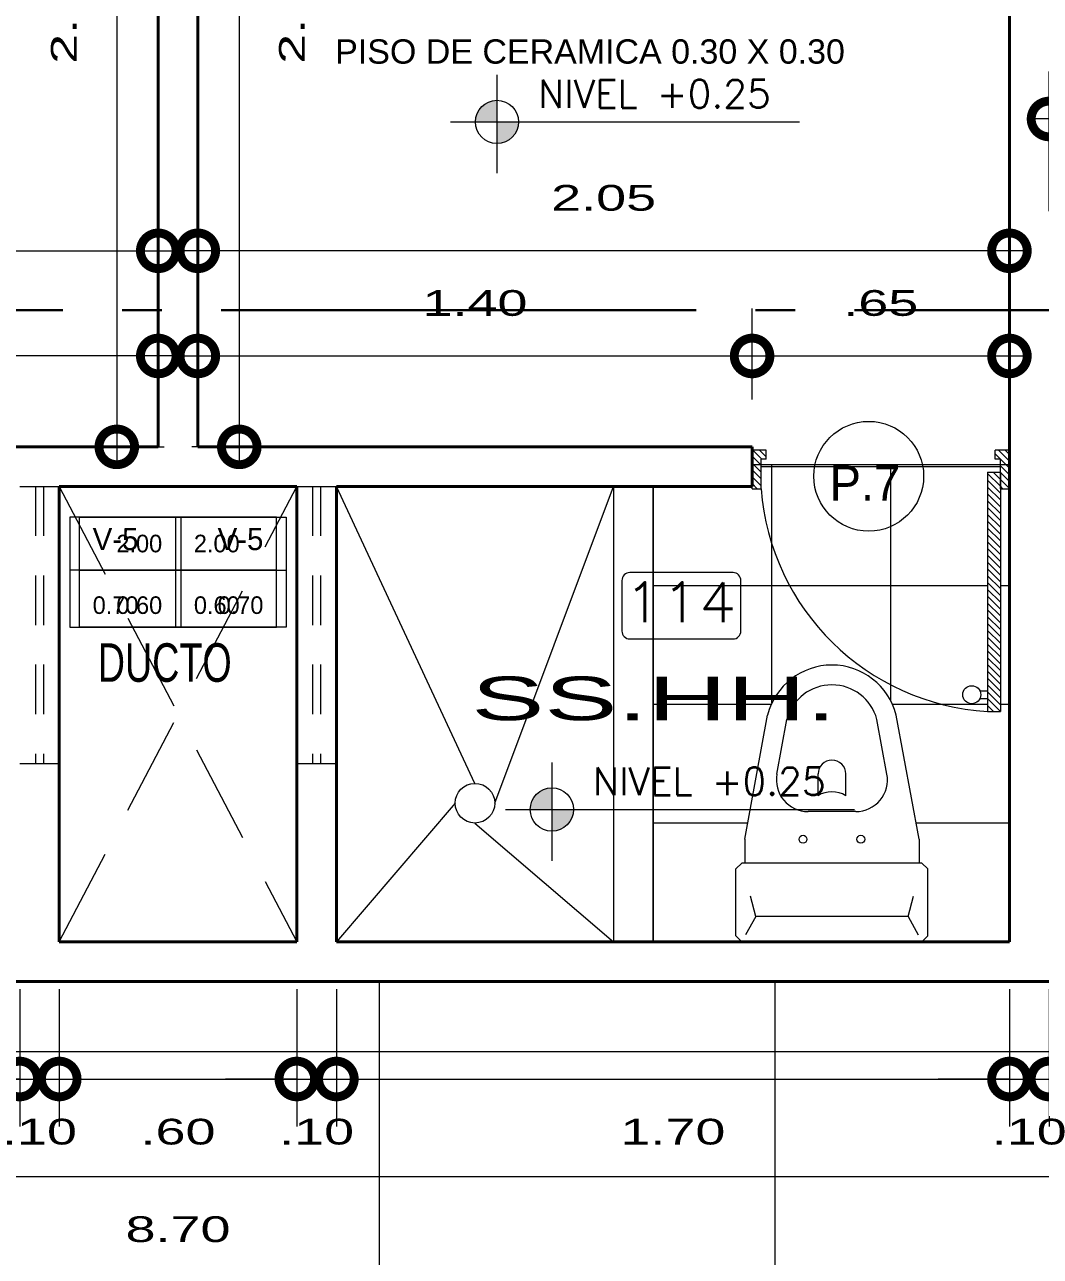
# Model space of a CAD drawing. Header units: inches. Extents: x 155.3 to 248.5, y 20.6 to 88.6.
# Drawn here: x 173.121 to 175.687, y 72.924 to 76.035 of the extents above; entities that cross this region are included whole.
import ezdxf
from ezdxf.enums import TextEntityAlignment as Align

# ---------------------------------------------------------------- set-up
doc = ezdxf.new("R2010")
doc.units = ezdxf.units.IN
doc.header["$MEASUREMENT"] = 0
for name, pattern in [('ACAD_ISO04W100', [30, 24, -3, 0, -3]), ('CONTINUA', [0]), ('HIDDEN', [0.375, 0.25, -0.125])]:
    doc.linetypes.add(name, pattern=pattern)
for name, color, linetype in [('COTAS', 252, 'Continuous'), ('EJES', 1, 'Continuous'), ('MOBILIARIO', 252, 'Continuous'), ('MURO', 7, 'Continuous'), ('PROYECCIONES', 252, 'Continuous'), ('PUERTAS', 23, 'Continuous'), ('TEXTOS PLANTA', 7, 'Continuous'), ('TEXTURAS', 251, 'Continuous'), ('VENTANAS', 40, 'Continuous')]:
    doc.layers.add(name, color=color, linetype=linetype)
doc.styles.add('Celso', font='swissel.ttf', dxfattribs={"width": 1.5})
doc.styles.add('ROMANS', font='romans', dxfattribs={"width": 1.1, "height": 1})
doc.styles.get("Standard").update_dxf_attribs({"font": 'arial.ttf'})
doc.dimstyles.new('PLANTA 1-50', dxfattribs={"dimtxt": 0.065, "dimasz": 0.18, "dimexe": 0.12, "dimexo": 0.12, "dimgap": 0.1, "dimtad": 2, "dimzin": 4, "dimdsep": 46, "dimtxsty": 'Celso', "dimblk": 'DOTSMALL', "dimcen": 0.065, "dimdle": 0.05, "dimclrd": 14, "dimclre": 251, "dimclrt": 256, "dimaunit": 1, "dimadec": 4, "dimazin": 1, "dimtfac": 1, "dimtix": 1, "dimtmove": 0, "dimatfit": 3, "dimldrblk": 'DOTSMALL', "dimfxl": 1, "dimlwd": 9, "dimlwe": 9, "dimarcsym": 0})
pattern_1 = [(315, (-96.529859, 5.184583), (-0.013258252, -0.013258252), [])]

# ---------------------------------------------------------------- blocks, each defined once
blk = doc.blocks.new('A$C2D8C4AFF')
at = {"lineweight": 0}
h = blk.add_hatch(dxfattribs=at)
h.set_pattern_fill('ANSI31', color=8, scale=0.15, angle=17, style=0)
h.set_pattern_definition(pattern_1)
h.paths.add_polyline_path([(0.035, 0.865), (0, 0.865), (0, 1.015), (0.055, 1.015), (0.055, 0.98), (0.035, 0.98)])
h = blk.add_hatch(dxfattribs=at)
h.set_pattern_fill('ANSI31', color=8, scale=0.15, angle=17, style=0)
h.set_pattern_definition(pattern_1)
h.paths.add_polyline_path([(1, 0.865), (0.965, 0.865), (0.965, 0.93), (0.965, 0.98), (0.945, 0.98), (0.945, 1.015), (1, 1.015)])
h = blk.add_hatch(dxfattribs=at)
h.set_pattern_fill('ANSI31', color=8, scale=0.15, angle=17, style=0)
h.set_pattern_definition(pattern_1)
h.paths.add_polyline_path([(0.965, 0), (0.915, 0), (0.915, 0.93), (0.965, 0.93)])
at = {"color": 32, "lineweight": 0}
for p, q in [((0, 0.865), (0, 1.015)), ((0.055, 1.015), (0, 1.015)), ((0.055, 0.98), (0.055, 1.015)), ((1, 1.015), (0.945, 1.015)), ((0.945, 0.98), (0.945, 1.015)), ((1, 0.865), (1, 1.015)), ((0.035, 0.865), (0.035, 0.98)), ((0.055, 0.98), (0.035, 0.98)), ((0.965, 0.98), (0.945, 0.98)), ((0.965, 0.865), (0.965, 0.98)), ((0.915, 0.93), (0.965, 0.93)), ((0.915, 0.93), (0.915, 0)), ((0.965, 0.93), (0.965, 0)), ((0, 0.865), (0.035, 0.865)), ((0.965, 0.865), (1, 0.865)), ((0.915, 0), (0.965, 0))]:
    blk.add_line(p, q, dxfattribs=at)
at = {"lineweight": 0}
for p, q in [((0.885, 0.08), (0.915, 0.08)), ((0.885, 0.05), (0.915, 0.05))]:
    blk.add_line(p, q, dxfattribs=at)
blk.add_circle((0.8534, 0.065), 0.035, dxfattribs=at)
blk.add_arc((0.9698, 0.9359), 0.9375, 184.3354, 266.6496, dxfattribs=at)
blk = doc.blocks.new('A$C073B50C9')
at = {"color": 40, "lineweight": 0}
for p, q in [((0, 0.47), (0.015, 0.485)), ((0, 0.015), (0, 0.47)), ((0.015, 0.485), (0.184, 0.485)), ((0.199, 0.47), (0.184, 0.485)), ((0.199, 0.015), (0.199, 0.47)), ((0.064, 0.435), (0.0173, 0.4605)), ((0.064, 0.435), (0.1155, 0.4484)), ((0.259, 0.4625), (0.199, 0.4625)), ((0.259, 0.4625), (0.5727, 0.405)), ((0.064, 0.05), (0.064, 0.435)), ((0.4234, 0.3815), (0.5619, 0.3562)), ((0.329, 0.1822), (0.329, 0.3028)), ((0.369, 0.2775), (0.424, 0.2775)), ((0.369, 0.2075), (0.424, 0.2075)), ((0.4234, 0.1035), (0.5619, 0.1288)), ((0.259, 0.0225), (0.5727, 0.08)), ((0.064, 0.05), (0.0173, 0.0245)), ((0.064, 0.05), (0.1155, 0.0366)), ((0, 0.015), (0.015, 0)), ((0.015, 0), (0.184, 0)), ((0.199, 0.015), (0.184, 0)), ((0.259, 0.0225), (0.199, 0.0225))]:
    blk.add_line(p, q, dxfattribs=at)
for centre in [(0.259, 0.3155), (0.259, 0.1695)]:
    blk.add_circle(centre, 0.01, dxfattribs=at)
for centre, radius, start, end in [((0.5313, 0.2425), 0.1677, 284.3033, 75.6967), ((0.409, 0.3028), 0.08, 79.6164, 180), ((0.5313, 0.2425), 0.1177, 285.0627, 74.9373), ((0.3127, 0.2425), 0.0663, 328.1092, 31.8908), ((0.424, 0.2425), 0.035, 270, 90), ((0.409, 0.1822), 0.08, 180, 280.3836)]:
    blk.add_arc(centre, radius, start, end, dxfattribs=at)
blk = doc.blocks.new('_DotSmall')
at = {"color": 0, "linetype": 'ByBlock', "lineweight": 0, "const_width": 0.5}
blk.add_lwpolyline([(-0.0625, 0, 1), (0.0625, 0, 1)], format="xyb", close=True, dxfattribs=at)
blk = doc.blocks.new('*D125')
at = {"layer": 'COTAS', "color": 251, "linetype": 'CONTINUA', "lineweight": 9, "transparency": 16777216}
blk.add_line((171.4084, 73.5989), (171.4084, 73.2524), dxfattribs=at)
at = {"layer": 'COTAS', "color": 251, "linetype": 'Continuous', "lineweight": 9, "transparency": 16777216}
blk.add_line((173.1084, 73.5989), (173.1084, 73.2524), dxfattribs=at)
at = {"layer": 'COTAS', "color": 14, "linetype": 'CONTINUA', "lineweight": 9, "transparency": 16777216}
blk.add_line((171.3584, 73.3724), (173.1584, 73.3724), dxfattribs=at)
at = {"layer": 'Defpoints', "color": 0, "lineweight": 0, "transparency": 16777216}
for p in [(171.4084, 73.7189), (173.1084, 73.7189), (173.1084, 73.3724)]:
    blk.add_point(p, dxfattribs=at)
at = {"layer": 'COTAS', "color": 14, "lineweight": 9, "transparency": 16777216, "xscale": 0.18, "yscale": 0.18, "zscale": 0.18, "rotation": 180}
blk.add_blockref('_DotSmall', (171.4084, 73.3724), dxfattribs=at)
at = {"layer": 'COTAS', "color": 14, "lineweight": 9, "transparency": 16777216, "xscale": 0.18, "yscale": 0.18, "zscale": 0.18}
blk.add_blockref('_DotSmall', (173.1084, 73.3724), dxfattribs=at)
at = {"layer": 'COTAS', "lineweight": 0, "transparency": 16777216, "insert": (172.2584, 73.239), "char_height": 0.065, "attachment_point": 5, "style": 'Celso'}
blk.add_mtext('1.70', dxfattribs=at)
blk = doc.blocks.new('*D126')
at = {"layer": 'COTAS', "color": 251, "linetype": 'CONTINUA', "lineweight": 9, "transparency": 16777216}
blk.add_line((173.1084, 73.5989), (173.1084, 73.2524), dxfattribs=at)
at = {"layer": 'COTAS', "color": 251, "linetype": 'Continuous', "lineweight": 9, "transparency": 16777216}
blk.add_line((173.2084, 73.5989), (173.2084, 73.2524), dxfattribs=at)
at = {"layer": 'COTAS', "color": 14, "linetype": 'CONTINUA', "lineweight": 9, "transparency": 16777216}
for p, q in [((173.1084, 73.3724), (172.9284, 73.3724)), ((173.1084, 73.3724), (173.2084, 73.3724)), ((173.2084, 73.3724), (173.3884, 73.3724))]:
    blk.add_line(p, q, dxfattribs=at)
at = {"layer": 'Defpoints', "color": 0, "lineweight": 0, "transparency": 16777216}
for p in [(173.1084, 73.7189), (173.2084, 73.7189), (173.2084, 73.3724)]:
    blk.add_point(p, dxfattribs=at)
at = {"layer": 'COTAS', "color": 14, "lineweight": 9, "transparency": 16777216, "xscale": 0.18, "yscale": 0.18, "zscale": 0.18}
blk.add_blockref('_DotSmall', (173.1084, 73.3724), dxfattribs=at)
at = {"layer": 'COTAS', "color": 14, "lineweight": 9, "transparency": 16777216, "xscale": 0.18, "yscale": 0.18, "zscale": 0.18, "rotation": 180}
blk.add_blockref('_DotSmall', (173.2084, 73.3724), dxfattribs=at)
at = {"layer": 'COTAS', "lineweight": 0, "transparency": 16777216, "insert": (173.1584, 73.239), "char_height": 0.065, "attachment_point": 5, "style": 'Celso'}
blk.add_mtext('.10', dxfattribs=at)
blk = doc.blocks.new('*D127')
at = {"layer": 'COTAS', "color": 251, "linetype": 'CONTINUA', "lineweight": 9, "transparency": 16777216}
blk.add_line((173.2084, 73.5989), (173.2084, 73.2524), dxfattribs=at)
at = {"layer": 'COTAS', "color": 251, "linetype": 'Continuous', "lineweight": 9, "transparency": 16777216}
blk.add_line((173.8084, 73.5989), (173.8084, 73.2524), dxfattribs=at)
at = {"layer": 'COTAS', "color": 14, "linetype": 'CONTINUA', "lineweight": 9, "transparency": 16777216}
blk.add_line((173.1584, 73.3724), (173.8584, 73.3724), dxfattribs=at)
at = {"layer": 'Defpoints', "color": 0, "lineweight": 0, "transparency": 16777216}
for p in [(173.2084, 73.7189), (173.8084, 73.7189), (173.8084, 73.3724)]:
    blk.add_point(p, dxfattribs=at)
at = {"layer": 'COTAS', "color": 14, "lineweight": 9, "transparency": 16777216, "xscale": 0.18, "yscale": 0.18, "zscale": 0.18, "rotation": 180}
blk.add_blockref('_DotSmall', (173.2084, 73.3724), dxfattribs=at)
at = {"layer": 'COTAS', "color": 14, "lineweight": 9, "transparency": 16777216, "xscale": 0.18, "yscale": 0.18, "zscale": 0.18}
blk.add_blockref('_DotSmall', (173.8084, 73.3724), dxfattribs=at)
at = {"layer": 'COTAS', "lineweight": 0, "transparency": 16777216, "insert": (173.5084, 73.239), "char_height": 0.065, "attachment_point": 5, "style": 'Celso'}
blk.add_mtext('.60', dxfattribs=at)
blk = doc.blocks.new('*D128')
at = {"layer": 'COTAS', "color": 251, "linetype": 'CONTINUA', "lineweight": 9, "transparency": 16777216}
blk.add_line((173.8084, 73.5989), (173.8084, 73.2524), dxfattribs=at)
at = {"layer": 'COTAS', "color": 251, "linetype": 'Continuous', "lineweight": 9, "transparency": 16777216}
blk.add_line((173.9084, 73.5989), (173.9084, 73.2524), dxfattribs=at)
at = {"layer": 'COTAS', "color": 14, "linetype": 'CONTINUA', "lineweight": 9, "transparency": 16777216}
for p, q in [((173.8084, 73.3724), (173.6284, 73.3724)), ((173.8084, 73.3724), (173.9084, 73.3724)), ((173.9084, 73.3724), (174.0884, 73.3724))]:
    blk.add_line(p, q, dxfattribs=at)
at = {"layer": 'Defpoints', "color": 0, "lineweight": 0, "transparency": 16777216}
for p in [(173.8084, 73.7189), (173.9084, 73.7189), (173.9084, 73.3724)]:
    blk.add_point(p, dxfattribs=at)
at = {"layer": 'COTAS', "color": 14, "lineweight": 9, "transparency": 16777216, "xscale": 0.18, "yscale": 0.18, "zscale": 0.18}
blk.add_blockref('_DotSmall', (173.8084, 73.3724), dxfattribs=at)
at = {"layer": 'COTAS', "color": 14, "lineweight": 9, "transparency": 16777216, "xscale": 0.18, "yscale": 0.18, "zscale": 0.18, "rotation": 180}
blk.add_blockref('_DotSmall', (173.9084, 73.3724), dxfattribs=at)
at = {"layer": 'COTAS', "lineweight": 0, "transparency": 16777216, "insert": (173.8584, 73.239), "char_height": 0.065, "attachment_point": 5, "style": 'Celso'}
blk.add_mtext('.10', dxfattribs=at)
blk = doc.blocks.new('*D129')
at = {"layer": 'COTAS', "color": 251, "linetype": 'CONTINUA', "lineweight": 9, "transparency": 16777216}
blk.add_line((173.9084, 73.5989), (173.9084, 73.2524), dxfattribs=at)
at = {"layer": 'COTAS', "color": 251, "linetype": 'Continuous', "lineweight": 9, "transparency": 16777216}
blk.add_line((175.6084, 73.5989), (175.6084, 73.2524), dxfattribs=at)
at = {"layer": 'COTAS', "color": 14, "linetype": 'CONTINUA', "lineweight": 9, "transparency": 16777216}
blk.add_line((173.8584, 73.3724), (175.6584, 73.3724), dxfattribs=at)
at = {"layer": 'Defpoints', "color": 0, "lineweight": 0, "transparency": 16777216}
for p in [(173.9084, 73.7189), (175.6084, 73.7189), (175.6084, 73.3724)]:
    blk.add_point(p, dxfattribs=at)
at = {"layer": 'COTAS', "color": 14, "lineweight": 9, "transparency": 16777216, "xscale": 0.18, "yscale": 0.18, "zscale": 0.18, "rotation": 180}
blk.add_blockref('_DotSmall', (173.9084, 73.3724), dxfattribs=at)
at = {"layer": 'COTAS', "color": 14, "lineweight": 9, "transparency": 16777216, "xscale": 0.18, "yscale": 0.18, "zscale": 0.18}
blk.add_blockref('_DotSmall', (175.6084, 73.3724), dxfattribs=at)
at = {"layer": 'COTAS', "lineweight": 0, "transparency": 16777216, "insert": (174.7584, 73.239), "char_height": 0.065, "attachment_point": 5, "style": 'Celso'}
blk.add_mtext('1.70', dxfattribs=at)
blk = doc.blocks.new('*D130')
at = {"layer": 'COTAS', "color": 251, "linetype": 'CONTINUA', "lineweight": 9, "transparency": 16777216}
blk.add_line((175.6084, 73.5989), (175.6084, 73.2524), dxfattribs=at)
at = {"layer": 'COTAS', "color": 251, "linetype": 'Continuous', "lineweight": 9, "transparency": 16777216}
blk.add_line((175.7084, 73.5989), (175.7084, 73.2524), dxfattribs=at)
at = {"layer": 'COTAS', "color": 14, "linetype": 'CONTINUA', "lineweight": 9, "transparency": 16777216}
for p, q in [((175.6084, 73.3724), (175.4284, 73.3724)), ((175.6084, 73.3724), (175.7084, 73.3724)), ((175.7084, 73.3724), (175.8884, 73.3724))]:
    blk.add_line(p, q, dxfattribs=at)
at = {"layer": 'Defpoints', "color": 0, "lineweight": 0, "transparency": 16777216}
for p in [(175.6084, 73.7189), (175.7084, 73.7189), (175.7084, 73.3724)]:
    blk.add_point(p, dxfattribs=at)
at = {"layer": 'COTAS', "color": 14, "lineweight": 9, "transparency": 16777216, "xscale": 0.18, "yscale": 0.18, "zscale": 0.18}
blk.add_blockref('_DotSmall', (175.6084, 73.3724), dxfattribs=at)
at = {"layer": 'COTAS', "color": 14, "lineweight": 9, "transparency": 16777216, "xscale": 0.18, "yscale": 0.18, "zscale": 0.18, "rotation": 180}
blk.add_blockref('_DotSmall', (175.7084, 73.3724), dxfattribs=at)
at = {"layer": 'COTAS', "lineweight": 0, "transparency": 16777216, "insert": (175.6584, 73.239), "char_height": 0.065, "attachment_point": 5, "style": 'Celso'}
blk.add_mtext('.10', dxfattribs=at)
blk = doc.blocks.new('*D131')
at = {"layer": 'COTAS', "color": 251, "linetype": 'CONTINUA', "lineweight": 9, "transparency": 16777216}
blk.add_line((175.7084, 73.5989), (175.7084, 73.2524), dxfattribs=at)
at = {"layer": 'COTAS', "color": 251, "linetype": 'Continuous', "lineweight": 9, "transparency": 16777216}
blk.add_line((177.8584, 73.4989), (177.8584, 73.2524), dxfattribs=at)
at = {"layer": 'COTAS', "color": 14, "linetype": 'CONTINUA', "lineweight": 9, "transparency": 16777216}
blk.add_line((175.6584, 73.3724), (177.9084, 73.3724), dxfattribs=at)
at = {"layer": 'Defpoints', "color": 0, "lineweight": 0, "transparency": 16777216}
for p in [(175.7084, 73.7189), (177.8584, 73.6189), (177.8584, 73.3724)]:
    blk.add_point(p, dxfattribs=at)
at = {"layer": 'COTAS', "color": 14, "lineweight": 9, "transparency": 16777216, "xscale": 0.18, "yscale": 0.18, "zscale": 0.18, "rotation": 180}
blk.add_blockref('_DotSmall', (175.7084, 73.3724), dxfattribs=at)
at = {"layer": 'COTAS', "color": 14, "lineweight": 9, "transparency": 16777216, "xscale": 0.18, "yscale": 0.18, "zscale": 0.18}
blk.add_blockref('_DotSmall', (177.8584, 73.3724), dxfattribs=at)
at = {"layer": 'COTAS', "lineweight": 0, "transparency": 16777216, "insert": (176.7834, 73.239), "char_height": 0.065, "attachment_point": 5, "style": 'Celso'}
blk.add_mtext('2.15', dxfattribs=at)
blk = doc.blocks.new('*D132')
at = {"layer": 'COTAS', "color": 251, "linetype": 'CONTINUA', "lineweight": 9, "transparency": 16777216}
blk.add_line((169.1584, 73.4989), (169.1584, 73.006), dxfattribs=at)
at = {"layer": 'COTAS', "color": 251, "linetype": 'Continuous', "lineweight": 9, "transparency": 16777216}
blk.add_line((177.8584, 73.4989), (177.8584, 73.006), dxfattribs=at)
at = {"layer": 'COTAS', "color": 14, "linetype": 'CONTINUA', "lineweight": 9, "transparency": 16777216}
blk.add_line((169.1084, 73.126), (177.9084, 73.126), dxfattribs=at)
at = {"layer": 'Defpoints', "color": 0, "lineweight": 0, "transparency": 16777216}
for p in [(169.1584, 73.6189), (177.8584, 73.6189), (177.8584, 73.126)]:
    blk.add_point(p, dxfattribs=at)
at = {"layer": 'COTAS', "color": 14, "lineweight": 9, "transparency": 16777216, "xscale": 0.18, "yscale": 0.18, "zscale": 0.18, "rotation": 180}
blk.add_blockref('_DotSmall', (169.1584, 73.126), dxfattribs=at)
at = {"layer": 'COTAS', "color": 14, "lineweight": 9, "transparency": 16777216, "xscale": 0.18, "yscale": 0.18, "zscale": 0.18}
blk.add_blockref('_DotSmall', (177.8584, 73.126), dxfattribs=at)
at = {"layer": 'COTAS', "lineweight": 0, "transparency": 16777216, "insert": (173.5084, 72.9927), "char_height": 0.065, "attachment_point": 5, "style": 'Celso'}
blk.add_mtext('8.70', dxfattribs=at)
blk = doc.blocks.new('*D264')
at = {"layer": 'COTAS', "color": 14, "linetype": 'CONTINUA', "lineweight": 9, "transparency": 16777216}
blk.add_line((173.3537, 77.2189), (173.3537, 74.9189), dxfattribs=at)
at = {"layer": 'COTAS', "color": 251, "linetype": 'Continuous', "lineweight": 9, "transparency": 16777216}
blk.add_line((173.2534, 74.9689), (173.4737, 74.9689), dxfattribs=at)
at = {"layer": 'Defpoints', "color": 0, "lineweight": 0, "transparency": 16777216}
for p in [(173.3537, 77.1689), (173.1334, 74.9689), (173.3537, 74.9689)]:
    blk.add_point(p, dxfattribs=at)
at = {"layer": 'COTAS', "color": 14, "lineweight": 9, "transparency": 16777216, "xscale": 0.18, "yscale": 0.18, "zscale": 0.18}
for p, rotation in [((173.3537, 77.1689), 90), ((173.3537, 74.9689), 270)]:
    blk.add_blockref('_DotSmall', p, dxfattribs=dict(at, rotation=rotation))
at = {"layer": 'COTAS', "lineweight": 0, "transparency": 16777216, "insert": (173.2203, 76.0689), "char_height": 0.065, "attachment_point": 5, "rotation": 90, "style": 'Celso'}
blk.add_mtext('2.20', dxfattribs=at)
blk = doc.blocks.new('*D265')
at = {"layer": 'COTAS', "color": 251, "linetype": 'Continuous', "lineweight": 9, "transparency": 16777216}
blk.add_line((172.0584, 75.0889), (172.0584, 75.3185), dxfattribs=at)
at = {"layer": 'COTAS', "color": 251, "linetype": 'CONTINUA', "lineweight": 9, "transparency": 16777216}
blk.add_line((173.4584, 75.0889), (173.4584, 75.3185), dxfattribs=at)
at = {"layer": 'COTAS', "color": 14, "linetype": 'CONTINUA', "lineweight": 9, "transparency": 16777216}
blk.add_line((173.5084, 75.1985), (172.0084, 75.1985), dxfattribs=at)
at = {"layer": 'Defpoints', "color": 0, "lineweight": 0, "transparency": 16777216}
for p in [(172.0584, 75.1985), (172.0584, 74.9689), (173.4584, 74.9689)]:
    blk.add_point(p, dxfattribs=at)
at = {"layer": 'COTAS', "color": 14, "lineweight": 9, "transparency": 16777216, "xscale": 0.18, "yscale": 0.18, "zscale": 0.18, "rotation": 180}
blk.add_blockref('_DotSmall', (172.0584, 75.1985), dxfattribs=at)
at = {"layer": 'COTAS', "color": 14, "lineweight": 9, "transparency": 16777216, "xscale": 0.18, "yscale": 0.18, "zscale": 0.18}
blk.add_blockref('_DotSmall', (173.4584, 75.1985), dxfattribs=at)
at = {"layer": 'COTAS', "lineweight": 0, "transparency": 16777216, "insert": (172.7584, 75.3319), "char_height": 0.065, "attachment_point": 5, "style": 'Celso'}
blk.add_mtext('1.40', dxfattribs=at)
blk = doc.blocks.new('*D267')
at = {"layer": 'COTAS', "color": 251, "linetype": 'CONTINUA', "lineweight": 9, "transparency": 16777216}
blk.add_line((171.4084, 75.0806), (171.4084, 75.5841), dxfattribs=at)
at = {"layer": 'COTAS', "color": 251, "linetype": 'Continuous', "lineweight": 9, "transparency": 16777216}
blk.add_line((173.4584, 75.0889), (173.4584, 75.5841), dxfattribs=at)
at = {"layer": 'COTAS', "color": 14, "linetype": 'CONTINUA', "lineweight": 9, "transparency": 16777216}
blk.add_line((171.3584, 75.4641), (173.5084, 75.4641), dxfattribs=at)
at = {"layer": 'Defpoints', "color": 0, "lineweight": 0, "transparency": 16777216}
for p in [(173.4584, 75.4641), (171.4084, 74.9606), (173.4584, 74.9689)]:
    blk.add_point(p, dxfattribs=at)
at = {"layer": 'COTAS', "color": 14, "lineweight": 9, "transparency": 16777216, "xscale": 0.18, "yscale": 0.18, "zscale": 0.18, "rotation": 180}
blk.add_blockref('_DotSmall', (171.4084, 75.4641), dxfattribs=at)
at = {"layer": 'COTAS', "color": 14, "lineweight": 9, "transparency": 16777216, "xscale": 0.18, "yscale": 0.18, "zscale": 0.18}
blk.add_blockref('_DotSmall', (173.4584, 75.4641), dxfattribs=at)
at = {"layer": 'COTAS', "lineweight": 0, "transparency": 16777216, "insert": (172.4334, 75.5975), "char_height": 0.065, "attachment_point": 5, "style": 'Celso'}
blk.add_mtext('2.05', dxfattribs=at)
blk = doc.blocks.new('*D272')
at = {"layer": 'COTAS', "color": 251, "linetype": 'CONTINUA', "lineweight": 9, "transparency": 16777216}
blk.add_line((173.5584, 75.0889), (173.5584, 75.3185), dxfattribs=at)
at = {"layer": 'COTAS', "color": 251, "linetype": 'Continuous', "lineweight": 9, "transparency": 16777216}
blk.add_line((174.9584, 75.0889), (174.9584, 75.3185), dxfattribs=at)
at = {"layer": 'COTAS', "color": 14, "linetype": 'CONTINUA', "lineweight": 9, "transparency": 16777216}
blk.add_line((173.5084, 75.1985), (175.0084, 75.1985), dxfattribs=at)
at = {"layer": 'Defpoints', "color": 0, "lineweight": 0, "transparency": 16777216}
for p in [(174.9584, 75.1985), (173.5584, 74.9689), (174.9584, 74.9689)]:
    blk.add_point(p, dxfattribs=at)
at = {"layer": 'COTAS', "color": 14, "lineweight": 9, "transparency": 16777216, "xscale": 0.18, "yscale": 0.18, "zscale": 0.18, "rotation": 180}
blk.add_blockref('_DotSmall', (173.5584, 75.1985), dxfattribs=at)
at = {"layer": 'COTAS', "color": 14, "lineweight": 9, "transparency": 16777216, "xscale": 0.18, "yscale": 0.18, "zscale": 0.18}
blk.add_blockref('_DotSmall', (174.9584, 75.1985), dxfattribs=at)
at = {"layer": 'COTAS', "lineweight": 0, "transparency": 16777216, "insert": (174.2584, 75.3319), "char_height": 0.065, "attachment_point": 5, "style": 'Celso'}
blk.add_mtext('1.40', dxfattribs=at)
blk = doc.blocks.new('*D273')
at = {"layer": 'COTAS', "color": 251, "linetype": 'CONTINUA', "lineweight": 9, "transparency": 16777216}
blk.add_line((174.9584, 75.0889), (174.9584, 75.3185), dxfattribs=at)
at = {"layer": 'COTAS', "color": 251, "linetype": 'Continuous', "lineweight": 9, "transparency": 16777216}
blk.add_line((175.6084, 75.0806), (175.6084, 75.3185), dxfattribs=at)
at = {"layer": 'COTAS', "color": 14, "linetype": 'CONTINUA', "lineweight": 9, "transparency": 16777216}
blk.add_line((174.9084, 75.1985), (175.6584, 75.1985), dxfattribs=at)
at = {"layer": 'Defpoints', "color": 0, "lineweight": 0, "transparency": 16777216}
for p in [(175.6084, 75.1985), (174.9584, 74.9689), (175.6084, 74.9606)]:
    blk.add_point(p, dxfattribs=at)
at = {"layer": 'COTAS', "color": 14, "lineweight": 9, "transparency": 16777216, "xscale": 0.18, "yscale": 0.18, "zscale": 0.18, "rotation": 180}
blk.add_blockref('_DotSmall', (174.9584, 75.1985), dxfattribs=at)
at = {"layer": 'COTAS', "color": 14, "lineweight": 9, "transparency": 16777216, "xscale": 0.18, "yscale": 0.18, "zscale": 0.18}
blk.add_blockref('_DotSmall', (175.6084, 75.1985), dxfattribs=at)
at = {"layer": 'COTAS', "lineweight": 0, "transparency": 16777216, "insert": (175.2834, 75.3319), "char_height": 0.065, "attachment_point": 5, "style": 'Celso'}
blk.add_mtext('.65', dxfattribs=at)
blk = doc.blocks.new('*D271')
at = {"layer": 'COTAS', "color": 251, "linetype": 'Continuous', "lineweight": 9, "transparency": 16777216}
blk.add_line((173.5584, 75.0889), (173.5584, 75.5841), dxfattribs=at)
at = {"layer": 'COTAS', "color": 251, "linetype": 'CONTINUA', "lineweight": 9, "transparency": 16777216}
blk.add_line((175.6084, 75.0806), (175.6084, 75.5841), dxfattribs=at)
at = {"layer": 'COTAS', "color": 14, "linetype": 'CONTINUA', "lineweight": 9, "transparency": 16777216}
blk.add_line((175.6584, 75.4641), (173.5084, 75.4641), dxfattribs=at)
at = {"layer": 'Defpoints', "color": 0, "lineweight": 0, "transparency": 16777216}
for p in [(173.5584, 75.4641), (173.5584, 74.9689), (175.6084, 74.9606)]:
    blk.add_point(p, dxfattribs=at)
at = {"layer": 'COTAS', "color": 14, "lineweight": 9, "transparency": 16777216, "xscale": 0.18, "yscale": 0.18, "zscale": 0.18, "rotation": 180}
blk.add_blockref('_DotSmall', (173.5584, 75.4641), dxfattribs=at)
at = {"layer": 'COTAS', "color": 14, "lineweight": 9, "transparency": 16777216, "xscale": 0.18, "yscale": 0.18, "zscale": 0.18}
blk.add_blockref('_DotSmall', (175.6084, 75.4641), dxfattribs=at)
at = {"layer": 'COTAS', "lineweight": 0, "transparency": 16777216, "insert": (174.5834, 75.5975), "char_height": 0.065, "attachment_point": 5, "style": 'Celso'}
blk.add_mtext('2.05', dxfattribs=at)
blk = doc.blocks.new('*D274')
at = {"layer": 'COTAS', "color": 14, "linetype": 'CONTINUA', "lineweight": 9, "transparency": 16777216}
blk.add_line((173.6631, 77.2189), (173.6631, 74.9189), dxfattribs=at)
at = {"layer": 'COTAS', "color": 251, "linetype": 'Continuous', "lineweight": 9, "transparency": 16777216}
blk.add_line((173.7634, 74.9689), (173.5431, 74.9689), dxfattribs=at)
at = {"layer": 'Defpoints', "color": 0, "lineweight": 0, "transparency": 16777216}
for p in [(173.6631, 77.1689), (173.6631, 74.9689), (173.8834, 74.9689)]:
    blk.add_point(p, dxfattribs=at)
at = {"layer": 'COTAS', "color": 14, "lineweight": 9, "transparency": 16777216, "xscale": 0.18, "yscale": 0.18, "zscale": 0.18}
for p, rotation in [((173.6631, 77.1689), 90), ((173.6631, 74.9689), 270)]:
    blk.add_blockref('_DotSmall', p, dxfattribs=dict(at, rotation=rotation))
at = {"layer": 'COTAS', "lineweight": 0, "transparency": 16777216, "insert": (173.7965, 76.0689), "char_height": 0.065, "attachment_point": 5, "rotation": 90, "style": 'Celso'}
blk.add_mtext('2.20', dxfattribs=at)
blk = doc.blocks.new('*D276')
at = {"layer": 'COTAS', "color": 251, "linetype": 'Continuous', "lineweight": 9, "transparency": 16777216}
blk.add_line((175.7084, 75.5639), (175.7084, 75.9171), dxfattribs=at)
at = {"layer": 'COTAS', "color": 251, "linetype": 'CONTINUA', "lineweight": 9, "transparency": 16777216}
blk.add_line((177.7084, 75.5639), (177.7084, 75.9171), dxfattribs=at)
at = {"layer": 'COTAS', "color": 14, "linetype": 'CONTINUA', "lineweight": 9, "transparency": 16777216}
blk.add_line((177.7584, 75.7971), (175.6584, 75.7971), dxfattribs=at)
at = {"layer": 'Defpoints', "color": 0, "lineweight": 0, "transparency": 16777216}
for p in [(175.7084, 75.7971), (175.7084, 75.4439), (177.7084, 75.4439)]:
    blk.add_point(p, dxfattribs=at)
at = {"layer": 'COTAS', "color": 14, "lineweight": 9, "transparency": 16777216, "xscale": 0.18, "yscale": 0.18, "zscale": 0.18, "rotation": 180}
blk.add_blockref('_DotSmall', (175.7084, 75.7971), dxfattribs=at)
at = {"layer": 'COTAS', "color": 14, "lineweight": 9, "transparency": 16777216, "xscale": 0.18, "yscale": 0.18, "zscale": 0.18}
blk.add_blockref('_DotSmall', (177.7084, 75.7971), dxfattribs=at)
at = {"layer": 'COTAS', "lineweight": 0, "transparency": 16777216, "insert": (176.7084, 75.9305), "char_height": 0.065, "attachment_point": 5, "style": 'Celso'}
blk.add_mtext('2.00', dxfattribs=at)

msp = doc.modelspace()

# ---------------------------------------------------------------- hatches: boundary and pattern name
at = {"layer": 'TEXTOS PLANTA', "lineweight": 9}
h = msp.add_hatch(color=7, dxfattribs=at)
h.paths.add_polyline_path([(174.2593, 75.7896), (174.314, 75.7896), (174.314, 75.8443, 0.414214)])
h.paths.add_polyline_path([(174.314, 75.7896), (174.314, 75.735, 0.414214), (174.3686, 75.7896)])
h = msp.add_hatch(color=7, dxfattribs=at)
h.paths.add_polyline_path([(174.398, 74.0531), (174.4526, 74.0531), (174.4526, 74.1078, 0.414214)])
h.paths.add_polyline_path([(174.4526, 74.0531), (174.4526, 73.9985, 0.414214), (174.5072, 74.0531)])
at = {"layer": 'TEXTURAS', "lineweight": 0}
h = msp.add_hatch(dxfattribs=at)
h.set_pattern_fill('_USER', color=251, scale=0.3, angle=90, style=0, double=1, pattern_type=0)
h.set_pattern_definition([(90, (175.60842, 73.7189), (0.3, 2e-17), []), (7e-15, (175.60842, 73.7189), (4e-17, -0.3), [])])
h.paths.add_polyline_path([(174.9812, 74.8631), (174.9812, 74.9244), (175.5857, 74.9244), (175.5857, 74.9053), (175.5532, 74.9053), (175.5532, 74.3528), (175.5337, 74.3528, 0.799884), (175.4904, 74.3431, 0.799884), (175.5337, 74.3333), (175.5532, 74.3333), (175.5532, 74.3008, -0.375448)])
h.paths.add_polyline_path([(174.7084, 74.8689), (174.9584, 74.8689), (174.9584, 74.8631), (174.9812, 74.8631, 0.375448), (175.5532, 74.3008), (175.5857, 74.3008), (175.5857, 74.8631), (175.6084, 74.8631), (175.6084, 73.7189), (175.3875, 73.7189), (175.4025, 73.7339), (175.4025, 73.9029), (175.3875, 73.9179), (175.38, 73.9179), (175.38, 73.9779), (175.3225, 74.2916, 0.777032), (174.9975, 74.2916), (174.94, 73.9779), (174.94, 73.9179), (174.9325, 73.9179), (174.9175, 73.9029), (174.9175, 73.7339), (174.9325, 73.7189), (174.7084, 73.7189)])
h = msp.add_hatch(dxfattribs=at)
h.set_pattern_fill('_USER', color=251, angle=90, style=0, double=1, pattern_type=0)
h.set_pattern_definition([(90, (0.0162, 1.4411), (-1, 6e-17), []), (180, (0.0162, 1.4411), (-1e-16, -1), [])])
h.paths.add_polyline_path([(177.7584, 72.5874), (177.7399, 72.5874), (177.7399, 72.5694), (177.7084, 72.5694), (177.7084, 72.6189), (177.7084, 72.7189), (177.7084, 72.7189), (177.7084, 72.7684), (177.7399, 72.7684), (177.7399, 72.7504), (177.7584, 72.7504), (177.7584, 73.5874), (177.7399, 73.5874), (177.7399, 73.5694), (177.7084, 73.5694), (177.7084, 73.6189), (169.3084, 73.6189), (169.3084, 73.5694), (169.2769, 73.5694), (169.2769, 73.5874), (169.2584, 73.5874), (169.2584, 72.7504), (169.2769, 72.7504), (169.2769, 72.7684), (169.3084, 72.7684), (169.3084, 72.7189), (169.3084, 72.6189), (169.3084, 72.6189), (169.3084, 72.5694), (169.2769, 72.5694), (169.2769, 72.5874), (169.2584, 72.5874), (169.2584, 71.7504), (169.2769, 71.7504), (169.2769, 71.7684), (169.3084, 71.7684), (169.3084, 71.7189), (169.3084, 69.8189), (170.1084, 69.8189), (170.1084, 69.8089), (170.1294, 69.8089), (170.1294, 70.3279), (170.1594, 70.3279, -0.375448), (170.6874, 69.8089), (170.7084, 69.8089), (170.7294, 69.8089, -0.375448), (171.2574, 70.3279), (171.2874, 70.3279), (171.2874, 69.8089), (171.3084, 69.8089), (171.3084, 71.2216), (171.4084, 71.2216), (171.5084, 71.2216), (172.7084, 71.2216), (172.9084, 71.2216), (172.9084, 70.8216), (173.1384, 70.8216), (173.1384, 70.8216), (173.8884, 70.8216), (173.8884, 70.8216), (174.1084, 70.8216), (174.1084, 71.2216), (174.3084, 71.2216), (175.5084, 71.2216), (175.6084, 71.2216), (175.7084, 71.2216), (175.7084, 69.8089), (175.7294, 69.8089), (175.7294, 70.3279), (175.7594, 70.3279, -0.375448), (176.2874, 69.8089), (176.3084, 69.8089), (176.3294, 69.8089, -0.375448), (176.8574, 70.3279), (176.8874, 70.3279), (176.8874, 69.8089), (176.9084, 69.8089), (176.9084, 69.8189), (177.7084, 69.8189), (177.7084, 71.7189), (177.7084, 71.7684), (177.7399, 71.7684), (177.7399, 71.7504), (177.7584, 71.7504)])
h.paths.add_polyline_path([(171.3084, 69.7189), (171.2754, 69.7189), (171.2754, 69.7399), (171.2874, 69.7399), (171.2874, 69.7699), (171.2574, 69.7699), (171.2574, 70.2799), (171.2394, 70.2799, -0.799884), (171.1994, 70.2889, -0.799884), (171.2394, 70.2979), (171.2574, 70.2979), (171.2574, 70.3279, 0.375448), (170.7294, 69.8089), (170.7294, 69.7399), (170.7414, 69.7399), (170.7414, 69.7189), (170.7084, 69.7189), (170.6754, 69.7189), (170.6754, 69.7399), (170.6874, 69.7399), (170.6874, 69.8089, 0.375448), (170.1594, 70.3279), (170.1594, 70.2979), (170.1774, 70.2979, -0.799884), (170.2174, 70.2889, -0.799884), (170.1774, 70.2799), (170.1594, 70.2799), (170.1594, 69.7699), (170.1294, 69.7699), (170.1294, 69.7399), (170.1414, 69.7399), (170.1414, 69.7189), (170.1084, 69.7189), (169.3084, 69.7189), (169.3084, 68.4216), (171.3084, 68.4216)])
h.paths.add_polyline_path([(177.7084, 69.7189), (176.9084, 69.7189), (176.8754, 69.7189), (176.8754, 69.7399), (176.8874, 69.7399), (176.8874, 69.7699), (176.8574, 69.7699), (176.8574, 70.2799), (176.8394, 70.2799, -0.799884), (176.7994, 70.2889, -0.799884), (176.8394, 70.2979), (176.8574, 70.2979), (176.8574, 70.3279, 0.375448), (176.3294, 69.8089), (176.3294, 69.7399), (176.3414, 69.7399), (176.3414, 69.7189), (176.3084, 69.7189), (176.2754, 69.7189), (176.2754, 69.7399), (176.2874, 69.7399), (176.2874, 69.8089, 0.375448), (175.7594, 70.3279), (175.7594, 70.2979), (175.7774, 70.2979, -0.799884), (175.8174, 70.2889, -0.799884), (175.7774, 70.2799), (175.7594, 70.2799), (175.7594, 69.7699), (175.7294, 69.7699), (175.7294, 69.7399), (175.7414, 69.7399), (175.7414, 69.7189), (175.7084, 69.7189), (175.7084, 68.4216), (177.7084, 68.4216)])

# ---------------------------------------------------------------- linework, layer by layer
at = {"layer": 'EJES', "linetype": 'ACAD_ISO04W100', "lineweight": 30, "ltscale": 0.05}
msp.add_line((162.4172, 75.3144), (184.6111, 75.3144), dxfattribs=at)
at = {"layer": 'MOBILIARIO', "color": 40, "lineweight": 0}
for p, q in [((174.2584, 74.1189), (173.9084, 74.8689)), ((174.3084, 74.0689), (174.6084, 74.8689)), ((174.6084, 74.8689), (174.6084, 73.7189)), ((174.7084, 74.8689), (174.7084, 73.7189)), ((174.2084, 74.0689), (173.9084, 73.7189)), ((174.2584, 74.0189), (174.6084, 73.7189))]:
    msp.add_line(p, q, dxfattribs=at)
msp.add_circle((174.2584, 74.0689), 0.05, dxfattribs=at)
at = {"layer": 'MURO', "color": 7, "lineweight": 40}
for p, q in [((175.6084, 77.2689), (175.6084, 73.7189)), ((173.4584, 74.9689), (173.4584, 77.1689)), ((173.5584, 74.9689), (173.5584, 77.1689)), ((173.4584, 74.9689), (172.0584, 74.9689)), ((174.9584, 74.9689), (173.5584, 74.9689)), ((174.9584, 74.9689), (174.9584, 74.8689)), ((173.2084, 74.8689), (173.2084, 73.7189)), ((173.8084, 74.8689), (173.2084, 74.8689)), ((173.8084, 74.8689), (173.8084, 73.7189)), ((173.9084, 74.8689), (173.9084, 73.7189)), ((174.9584, 74.8689), (173.9084, 74.8689)), ((173.8084, 73.7189), (173.2084, 73.7189)), ((175.6084, 73.7189), (173.9084, 73.7189)), ((177.8584, 73.6189), (169.1584, 73.6189))]:
    msp.add_line(p, q, dxfattribs=at)
at = {"layer": 'PROYECCIONES', "color": 252, "linetype": 'HIDDEN', "lineweight": 0}
for p, q in [((173.2084, 73.7189), (173.8084, 74.8689)), ((173.2084, 74.8689), (173.8084, 73.7189))]:
    msp.add_line(p, q, dxfattribs=at)
at = {"layer": 'TEXTOS PLANTA', "color": 7, "lineweight": 9}
for p, q in [((174.314, 75.9085), (174.314, 75.6603)), ((174.1968, 75.7896), (175.0782, 75.7896)), ((174.4526, 74.172), (174.4526, 73.9238)), ((174.3354, 74.0531), (175.2168, 74.0531))]:
    msp.add_line(p, q, dxfattribs=at)
for points in [[(173.7573, 74.7911), (173.2351, 74.7911), (173.2351, 74.5133), (173.7573, 74.5133), (173.7573, 74.7911)], [(173.2595, 74.7911), (173.7817, 74.7911), (173.7817, 74.5133), (173.2595, 74.5133), (173.2595, 74.7911)], [(173.5018, 74.7911), (173.5018, 74.5133)], [(173.5151, 74.7911), (173.5151, 74.5133)], [(173.7573, 74.6578), (173.2351, 74.6578)], [(173.2595, 74.6578), (173.7817, 74.6578)]]:
    msp.add_lwpolyline(points, dxfattribs=at)
msp.add_lwpolyline([(174.9102, 74.6513), (174.6497, 74.6513, 0.414214), (174.6297, 74.6313), (174.6297, 74.5038, 0.414214), (174.6497, 74.4838), (174.9102, 74.4838, 0.414214), (174.9302, 74.5038), (174.9302, 74.6313, 0.414214)], format="xyb", close=True, dxfattribs=at)
for centre in [(174.314, 75.7896), (174.4526, 74.0531)]:
    msp.add_circle(centre, 0.0546, dxfattribs=at)
at = {"layer": 'TEXTOS PLANTA', "lineweight": 0}
msp.add_circle((175.253, 74.8947), 0.1387, dxfattribs=at)
at = {"layer": 'TEXTURAS', "color": 251, "lineweight": 0}
msp.add_line((174.9584, 74.9244), (175.6084, 74.9244), dxfattribs=at)
at = {"layer": 'VENTANAS', "linetype": 'HIDDEN', "lineweight": 15, "ltscale": 0.25}
for p, q in [((173.1084, 74.8689), (173.2084, 74.8689)), ((173.8084, 74.8689), (173.9084, 74.8689)), ((173.1084, 74.1689), (173.2084, 74.1689)), ((173.8084, 74.1689), (173.9084, 74.1689))]:
    msp.add_line(p, q, dxfattribs=at)
at = {"layer": 'VENTANAS', "linetype": 'HIDDEN', "lineweight": 15, "ltscale": 0.5}
for p, q in [((173.1484, 74.8689), (173.1484, 74.1689)), ((173.1684, 74.8689), (173.1684, 74.1689)), ((173.8484, 74.8689), (173.8484, 74.1689)), ((173.8684, 74.8689), (173.8684, 74.1689))]:
    msp.add_line(p, q, dxfattribs=at)

# ---------------------------------------------------------------- block references
at = {"layer": 'MOBILIARIO', "lineweight": 0, "rotation": 90.00000000000001}
msp.add_blockref('A$C073B50C9', (175.4025, 73.7189), dxfattribs=at)
at = {"layer": 'PUERTAS', "lineweight": 0, "xscale": 0.6500000000000489, "yscale": 0.6500000000000489, "zscale": 0.6500000000000489}
msp.add_blockref('A$C2D8C4AFF', (174.9584, 74.3008), dxfattribs=at)

# ---------------------------------------------------------------- texts
at = {"width": 0.7}
msp.add_text('DUCTO', height=0.0973, dxfattribs=at).set_placement((173.3057, 74.3756))
at = {"layer": 'TEXTOS PLANTA', "color": 7, "lineweight": 9}
msp.add_text('PISO DE CERAMICA 0.30 X 0.30', height=0.061427, dxfattribs=at).set_placement((173.9053, 75.9368))
at = {"layer": 'TEXTOS PLANTA', "color": 7, "lineweight": 9, "style": 'ROMANS'}
for p in [(174.4175, 75.8256), (174.5561, 74.0891)]:
    msp.add_text('NIVEL +0.25', height=0.07, dxfattribs=at).set_placement(p)
at = {"layer": 'TEXTOS PLANTA', "color": 7, "lineweight": 9, "style": 'ROMANS', "width": 1.1}
msp.add_text('114', height=0.1, dxfattribs=at).set_placement((174.7771, 74.5764), align=Align.MIDDLE_CENTER)
at = {"layer": 'TEXTOS PLANTA', "color": 7, "lineweight": 9, "width": 1.8}
msp.add_text('SS.HH.', height=0.11, dxfattribs=at).set_placement((174.2492, 74.2787))
at = {"layer": 'TEXTOS PLANTA', "color": 7, "lineweight": 9}
for s, insert, char_height, width, attachment_point in [('{\\fCentury Gothic|b0|i0|c1|p15;P.7}', (175.3326, 74.8777), 0.088889, 0.355556, 6), ('{\\fComic Sans MS|b0|i0|c1|p15;V-5}', (173.2928, 74.7356), 0.055556, 0.233333, 4), ('{\\fComic Sans MS|b0|i0|c1|p15;V-5}', (173.724, 74.7356), 0.055556, 0.233333, 6), ('{\\fComic Sans MS|b0|i0|c1|p15;2.00}', (173.4684, 74.7245), 0.044444, 0.322222, 6), ('{\\fComic Sans MS|b0|i0|c1|p15;2.00}', (173.5484, 74.7245), 0.044444, 0.322222, 4), ('{\\fComic Sans MS|b0|i0|c1|p15;0.70}', (173.2928, 74.5689), 0.044444, 0.322222, 4), ('{\\fComic Sans MS|b0|i0|c1|p15;0.60}', (173.4684, 74.5689), 0.044444, 0.322222, 6), ('{\\fComic Sans MS|b0|i0|c1|p15;0.60}', (173.5484, 74.5689), 0.044444, 0.322222, 4), ('{\\fComic Sans MS|b0|i0|c1|p15;0.70}', (173.724, 74.5689), 0.044444, 0.322222, 6)]:
    msp.add_mtext(s, dxfattribs=dict(at, insert=insert, char_height=char_height, width=width, attachment_point=attachment_point))

# ---------------------------------------------------------------- dimensions: what is measured, and where the dimension line sits
at = {"layer": 'COTAS', "lineweight": 0}
for base, p1, p2, angle, picture, middle in [((173.3537, 74.9689), (173.3537, 77.1689), (173.1334, 74.9689), 90, '*D264', (173.2203, 76.0689)), ((173.6631, 74.9689), (173.6631, 77.1689), (173.8834, 74.9689), 90, '*D274', (173.7965, 76.0689)), ((173.5584, 75.4641), (175.6084, 74.9606), (173.5584, 74.9689), 180, '*D271', (174.5834, 75.5975)), ((174.9584, 75.1985), (173.5584, 74.9689), (174.9584, 74.9689), 180, '*D272', (174.2584, 75.3319))]:
    dim = msp.add_linear_dim(base=base, p1=p1, p2=p2, angle=angle, dimstyle='PLANTA 1-50', dxfattribs=at)
    dim.commit()
    dim.dimension.update_dxf_attribs({"geometry": picture, "text_midpoint": middle})
for base, p1, p2, picture, middle in [((175.7084, 75.7971), (177.7084, 75.4439), (175.7084, 75.4439), '*D276', (176.7084, 75.9305)), ((173.4584, 75.4641), (171.4084, 74.9606), (173.4584, 74.9689), '*D267', (172.4334, 75.5975)), ((172.0584, 75.1985), (173.4584, 74.9689), (172.0584, 74.9689), '*D265', (172.7584, 75.3319)), ((177.8584, 73.126), (169.1584, 73.6189), (177.8584, 73.6189), '*D132', (173.5084, 72.9927))]:
    dim = msp.add_linear_dim(base=base, p1=p1, p2=p2, dimstyle='PLANTA 1-50', dxfattribs=at)
    dim.commit()
    dim.dimension.update_dxf_attribs({"geometry": picture, "text_midpoint": middle})
dim = msp.add_linear_dim(base=(175.6084, 75.1985), p1=(174.9584, 74.9689), p2=(175.6084, 74.9606), angle=180, dimstyle='PLANTA 1-50', override={"dimtmove": 1}, dxfattribs=at)
dim.commit()
dim.dimension.update_dxf_attribs({"geometry": '*D273', "text_midpoint": (175.2834, 75.3319)})
for base, p1, p2, picture, middle in [((173.1084, 73.3724), (171.4084, 73.7189), (173.1084, 73.7189), '*D125', (172.2584, 73.239)), ((173.2084, 73.3724), (173.1084, 73.7189), (173.2084, 73.7189), '*D126', (173.1584, 73.239)), ((173.8084, 73.3724), (173.2084, 73.7189), (173.8084, 73.7189), '*D127', (173.5084, 73.239)), ((173.9084, 73.3724), (173.8084, 73.7189), (173.9084, 73.7189), '*D128', (173.8584, 73.239)), ((175.6084, 73.3724), (173.9084, 73.7189), (175.6084, 73.7189), '*D129', (174.7584, 73.239)), ((175.7084, 73.3724), (175.6084, 73.7189), (175.7084, 73.7189), '*D130', (175.6584, 73.239)), ((177.8584, 73.3724), (175.7084, 73.7189), (177.8584, 73.6189), '*D131', (176.7834, 73.239))]:
    dim = msp.add_linear_dim(base=base, p1=p1, p2=p2, dimstyle='PLANTA 1-50', override={"dimtmove": 1}, dxfattribs=at)
    dim.commit()
    dim.dimension.update_dxf_attribs({"geometry": picture, "text_midpoint": middle})

doc.saveas('drawing.dxf')
